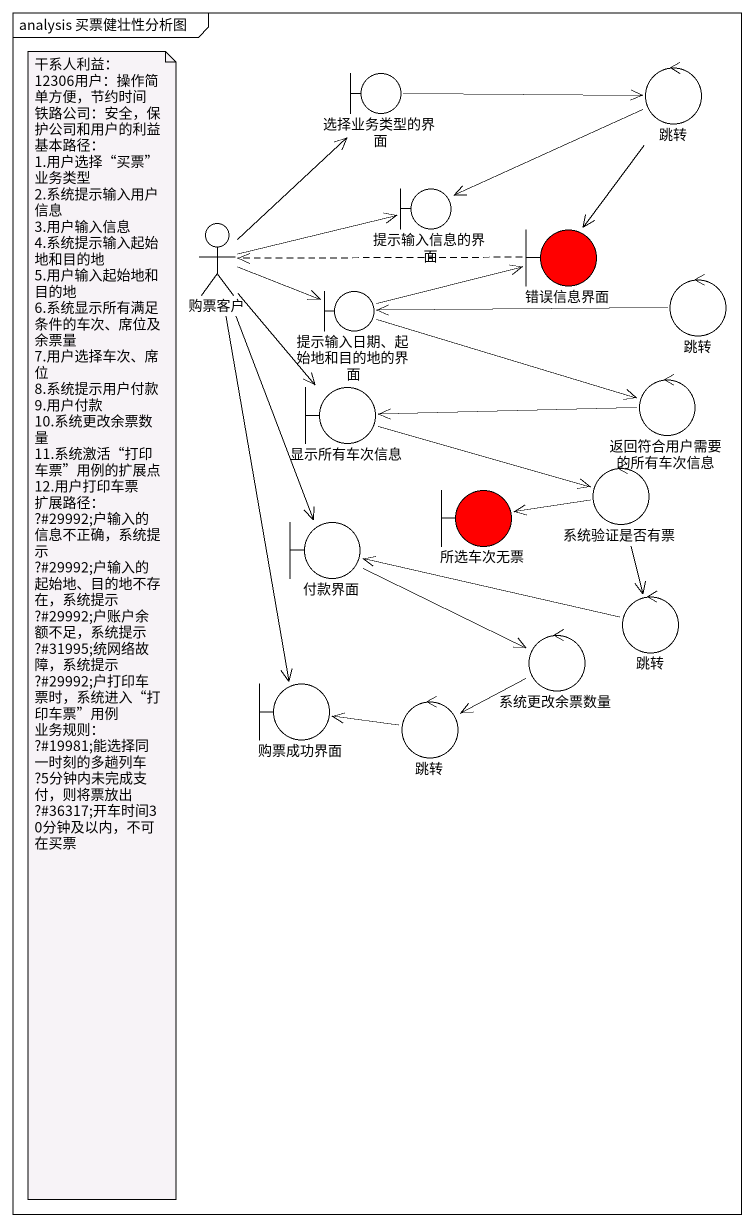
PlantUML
@startuml
mainframe analysis 买票健壮性分析图
boundary 选择业务类型的界面
control 跳转
actor 购票客户
boundary 提示输入信息的界面
boundary 错误信息界面 #FF0000
control "跳转" as 跳转_2
boundary "提示输入日期、起始地和目的地的界面" as 提示输入日期_起始地和目的地的界面
boundary 显示所有车次信息
control 返回符合用户需要的所有车次信息
boundary 所选车次无票 #FF0000
control 系统验证是否有票
boundary 付款界面
control 系统更改余票数量
control "跳转" as 跳转_3
boundary 购票成功界面
control "跳转" as 跳转_4
选择业务类型的界面 -right-> 跳转
跳转 -left-> 提示输入信息的界面
跳转 --> 错误信息界面
购票客户 -up-> 选择业务类型的界面
购票客户 -right-> 提示输入信息的界面
购票客户 -right-> 提示输入日期_起始地和目的地的界面
购票客户 --> 显示所有车次信息
购票客户 --> 付款界面
购票客户 --> 购票成功界面
错误信息界面 .left.> 购票客户
跳转_2 -left-> 提示输入日期_起始地和目的地的界面
提示输入日期_起始地和目的地的界面 -right-> 错误信息界面
提示输入日期_起始地和目的地的界面 -right-> 返回符合用户需要的所有车次信息
显示所有车次信息 -right-> 系统验证是否有票
返回符合用户需要的所有车次信息 -left-> 显示所有车次信息
系统验证是否有票 -left-> 所选车次无票
系统验证是否有票 --> 跳转_3
付款界面 -right-> 系统更改余票数量
系统更改余票数量 -left-> 跳转_4
跳转_3 -left-> 付款界面
跳转_4 -left-> 购票成功界面
note as N1
  干系人利益：
  12306用户：操作简单方便，节约时间
  铁路公司：安全，保护公司和用户的利益
  基本路径：
  1.用户选择“买票”业务类型
  2.系统提示输入用户信息
  3.用户输入信息
  4.系统提示输入起始地和目的地
  5.用户输入起始地和目的地
  6.系统显示所有满足条件的车次、席位及余票量
  7.用户选择车次、席位
  8.系统提示用户付款
  9.用户付款
  10.系统更改余票数量
  11.系统激活“打印车票”用例的扩展点
  12.用户打印车票
  扩展路径：
  ?#29992;户输入的信息不正确，系统提示
  ?#29992;户输入的起始地、目的地不存在，系统提示
  ?#29992;户账户余额不足，系统提示
  ?#31995;统网络故障，系统提示
  ?#29992;户打印车票时，系统进入“打印车票”用例
  业务规则：
  ?#19981;能选择同一时刻的多趟列车
  ?5分钟内未完成支付，则将票放出
  ?#36317;开车时间30分钟及以内，不可在买票
end note
@enduml
